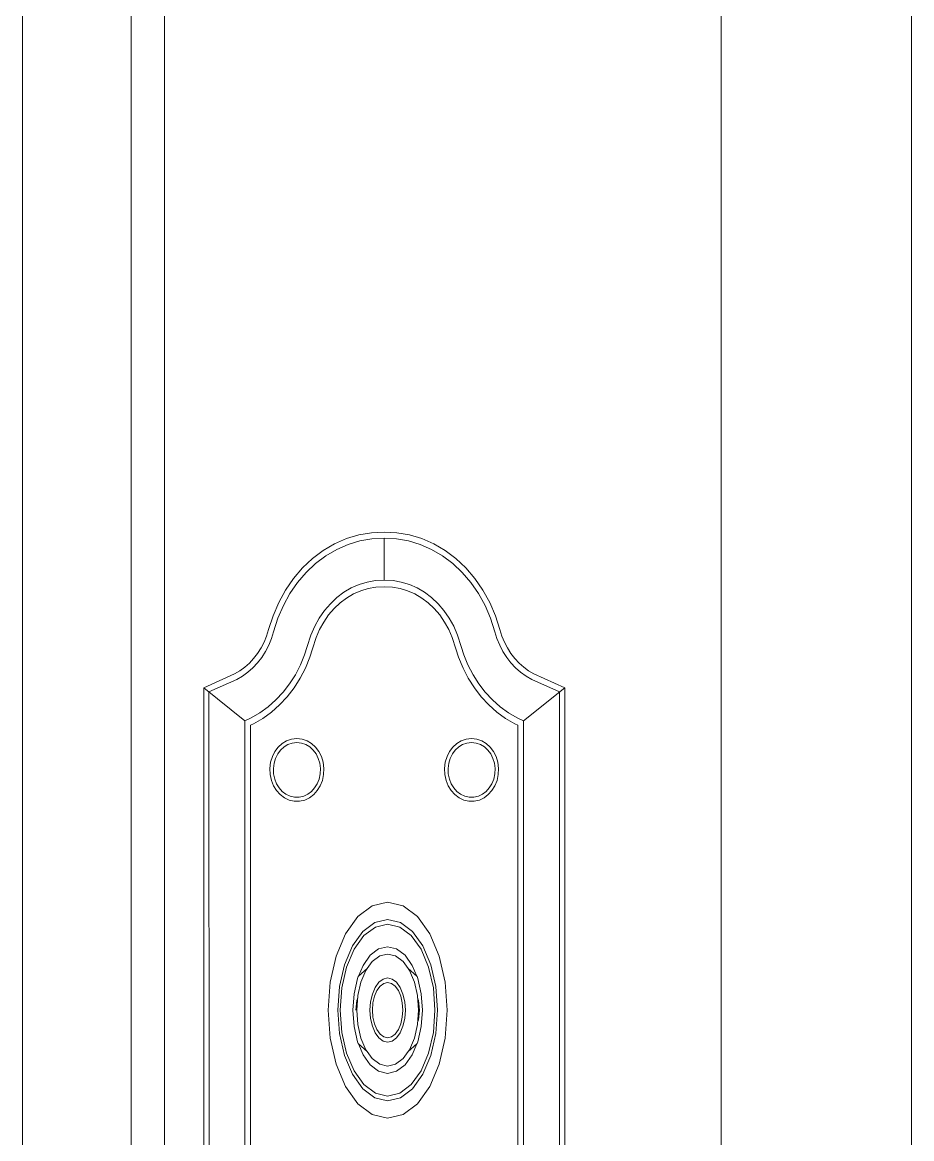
# Model space of a CAD drawing. Header units: inches. Extents: x 141029 to 166402, y -23568 to -18036.
# Drawn here: x 149645.15 to 149650.78, y -22411.06 to -22403.99 of the extents above; entities that cross this region are included whole.
import ezdxf

# ---------------------------------------------------------------- set-up
doc = ezdxf.new("R2010")
doc.units = ezdxf.units.IN
doc.header["$LTSCALE"] = 0.5
doc.header["$MEASUREMENT"] = 0
doc.layers.add('window', color=4, linetype='Continuous', lineweight=13)

msp = doc.modelspace()

# ---------------------------------------------------------------- linework, layer by layer
at = {"layer": 'window'}
for p, q in [((149650.7775, -22452.9851), (149650.7775, -22369.1703)), ((149649.5723, -22452.9851), (149649.5723, -22370.5672)), ((149646.0473, -22452.9851), (149646.0473, -22374.6706)), ((149645.8373, -22374.9151), (149645.8373, -22452.9851)), ((149645.1473, -22452.9851), (149645.1473, -22375.7183)), ((149647.2779, -22407.2313), (149647.3577, -22407.2174)), ((149647.3577, -22407.2174), (149647.4383, -22407.2135)), ((149647.4383, -22407.2135), (149647.519, -22407.2174)), ((149647.519, -22407.2174), (149647.5988, -22407.2313)), ((149647.0523, -22407.3305), (149647.1243, -22407.2882)), ((149647.1243, -22407.2882), (149647.1998, -22407.255)), ((149647.1998, -22407.255), (149647.2779, -22407.2313)), ((149647.21, -22407.2924), (149647.2847, -22407.2698)), ((149647.2847, -22407.2698), (149647.3609, -22407.2565)), ((149647.3609, -22407.2565), (149647.4383, -22407.2527)), ((149647.4383, -22407.2527), (149647.5157, -22407.2565)), ((149647.4383, -22407.2527), (149647.4383, -22407.5182)), ((149647.5157, -22407.2565), (149647.592, -22407.2698)), ((149647.592, -22407.2698), (149647.6666, -22407.2924)), ((149647.5988, -22407.2313), (149647.6768, -22407.255)), ((149647.6768, -22407.255), (149647.7523, -22407.2882)), ((149647.7523, -22407.2882), (149647.8244, -22407.3305)), ((149646.9845, -22407.3816), (149647.0523, -22407.3305)), ((149647.0691, -22407.3646), (149647.1379, -22407.3242)), ((149647.1379, -22407.3242), (149647.21, -22407.2924)), ((149647.6666, -22407.2924), (149647.7387, -22407.3242)), ((149647.7387, -22407.3242), (149647.8076, -22407.3646)), ((149647.8244, -22407.3305), (149647.8921, -22407.3816)), ((149646.9218, -22407.4407), (149646.9845, -22407.3816)), ((149646.9444, -22407.4698), (149647.0043, -22407.4134)), ((149647.0043, -22407.4134), (149647.0691, -22407.3646)), ((149647.8076, -22407.3646), (149647.8723, -22407.4134)), ((149647.8723, -22407.4134), (149647.9322, -22407.4698)), ((149647.8921, -22407.3816), (149647.9548, -22407.4407)), ((149646.8648, -22407.5072), (149646.9218, -22407.4407)), ((149646.89, -22407.5334), (149646.9444, -22407.4698)), ((149647.9322, -22407.4698), (149647.9867, -22407.5334)), ((149647.9548, -22407.4407), (149648.0118, -22407.5072)), ((149646.8143, -22407.5804), (149646.8648, -22407.5072)), ((149646.8416, -22407.6033), (149646.89, -22407.5334)), ((149647.1826, -22407.595), (149647.2298, -22407.5673)), ((149647.2298, -22407.5673), (149647.2792, -22407.5455)), ((149647.2792, -22407.5455), (149647.3304, -22407.53)), ((149647.3376, -22407.5709), (149647.2901, -22407.5853)), ((149647.3304, -22407.53), (149647.3826, -22407.5209)), ((149647.386, -22407.5625), (149647.3376, -22407.5709)), ((149647.3826, -22407.5209), (149647.4383, -22407.5182)), ((149647.4383, -22407.5599), (149647.386, -22407.5625)), ((149647.4383, -22407.5182), (149647.494, -22407.5209)), ((149647.4906, -22407.5625), (149647.4383, -22407.5599)), ((149647.5391, -22407.5709), (149647.4906, -22407.5625)), ((149647.494, -22407.5209), (149647.5463, -22407.53)), ((149647.5865, -22407.5853), (149647.5391, -22407.5709)), ((149647.5463, -22407.53), (149647.5974, -22407.5455)), ((149647.5974, -22407.5455), (149647.6469, -22407.5673)), ((149647.6469, -22407.5673), (149647.694, -22407.595)), ((149647.9867, -22407.5334), (149648.035, -22407.6033)), ((149648.0118, -22407.5072), (149648.0624, -22407.5804)), ((149646.7706, -22407.6594), (149646.8143, -22407.5804)), ((149646.7999, -22407.6788), (149646.8416, -22407.6033)), ((149647.0972, -22407.6671), (149647.1383, -22407.6284)), ((149647.1383, -22407.6284), (149647.1826, -22407.595)), ((149647.2005, -22407.6312), (149647.1593, -22407.6622)), ((149647.2442, -22407.6055), (149647.2005, -22407.6312)), ((149647.2901, -22407.5853), (149647.2442, -22407.6055)), ((149647.6324, -22407.6055), (149647.5865, -22407.5853)), ((149647.6762, -22407.6312), (149647.6324, -22407.6055)), ((149647.7173, -22407.6622), (149647.6762, -22407.6312)), ((149647.694, -22407.595), (149647.7384, -22407.6284)), ((149647.7384, -22407.6284), (149647.7795, -22407.6671)), ((149648.035, -22407.6033), (149648.0767, -22407.6788)), ((149648.0624, -22407.5804), (149648.106, -22407.6594)), ((149646.7345, -22407.7433), (149646.7706, -22407.6594)), ((149646.7654, -22407.7591), (149646.7999, -22407.6788)), ((149647.0267, -22407.7586), (149647.0599, -22407.7107)), ((149647.0599, -22407.7107), (149647.0972, -22407.6671)), ((149647.1212, -22407.6981), (149647.0866, -22407.7385)), ((149647.1593, -22407.6622), (149647.1212, -22407.6981)), ((149647.7555, -22407.6981), (149647.7173, -22407.6622)), ((149647.7901, -22407.7385), (149647.7555, -22407.6981)), ((149647.7795, -22407.6671), (149647.8168, -22407.7107)), ((149647.8168, -22407.7107), (149647.8499, -22407.7586)), ((149648.0767, -22407.6788), (149648.1113, -22407.7591)), ((149648.106, -22407.6594), (149648.1422, -22407.7433)), ((149646.7061, -22407.8313), (149646.7345, -22407.7433)), ((149646.7377, -22407.845), (149646.7654, -22407.7591)), ((149646.9982, -22407.8103), (149647.0267, -22407.7586)), ((149647.0558, -22407.783), (149647.0293, -22407.831)), ((149647.0866, -22407.7385), (149647.0558, -22407.783)), ((149647.8208, -22407.783), (149647.7901, -22407.7385)), ((149647.8473, -22407.831), (149647.8208, -22407.783)), ((149647.8499, -22407.7586), (149647.8785, -22407.8103)), ((149648.1113, -22407.7591), (149648.1389, -22407.845)), ((149648.1422, -22407.7433), (149648.1705, -22407.8313)), ((149646.6934, -22407.8717), (149646.7061, -22407.8313)), ((149646.7245, -22407.8869), (149646.7377, -22407.845)), ((149646.9745, -22407.8653), (149646.9982, -22407.8103)), ((149647.0293, -22407.831), (149647.0074, -22407.882)), ((149647.8693, -22407.882), (149647.8473, -22407.831)), ((149647.8785, -22407.8103), (149647.9022, -22407.8653)), ((149648.1389, -22407.845), (149648.1522, -22407.8869)), ((149648.1705, -22407.8313), (149648.1833, -22407.8717)), ((149646.6584, -22407.9473), (149646.6774, -22407.9104)), ((149646.6774, -22407.9104), (149646.6934, -22407.8717)), ((149646.7071, -22407.9291), (149646.7245, -22407.8869)), ((149646.9513, -22407.9373), (149646.9745, -22407.8653)), ((149647.0074, -22407.882), (149646.9849, -22407.9518)), ((149647.8917, -22407.9518), (149647.8693, -22407.882)), ((149647.9022, -22407.8653), (149647.9253, -22407.9373)), ((149648.1522, -22407.8869), (149648.1695, -22407.9291)), ((149648.1833, -22407.8717), (149648.1992, -22407.9104)), ((149648.1992, -22407.9104), (149648.2182, -22407.9473)), ((149646.6118, -22408.0139), (149646.6365, -22407.9819)), ((149646.6365, -22407.9819), (149646.6584, -22407.9473)), ((149646.6626, -22408.0067), (149646.6865, -22407.9691)), ((149646.6865, -22407.9691), (149646.7071, -22407.9291)), ((149646.9079, -22408.055), (149646.9346, -22407.9902)), ((149646.9346, -22407.9902), (149646.9513, -22407.9373)), ((149646.9849, -22407.9518), (149646.9676, -22408.0065)), ((149647.909, -22408.0065), (149647.8917, -22407.9518)), ((149647.9253, -22407.9373), (149647.9421, -22407.9902)), ((149647.9421, -22407.9902), (149647.9687, -22408.055)), ((149648.1695, -22407.9291), (149648.1902, -22407.9691)), ((149648.1902, -22407.9691), (149648.214, -22408.0067)), ((149648.2182, -22407.9473), (149648.2402, -22407.9819)), ((149648.2402, -22407.9819), (149648.2648, -22408.0139)), ((149646.5554, -22408.0692), (149646.5847, -22408.0431)), ((149646.5847, -22408.0431), (149646.6118, -22408.0139)), ((149646.6064, -22408.0732), (149646.6359, -22408.0415)), ((149646.6359, -22408.0415), (149646.6626, -22408.0067)), ((149646.8762, -22408.1165), (149646.9079, -22408.055)), ((149646.9676, -22408.0065), (149646.9395, -22408.0748)), ((149647.9371, -22408.0748), (149647.909, -22408.0065)), ((149647.9687, -22408.055), (149648.0005, -22408.1165)), ((149648.214, -22408.0067), (149648.2408, -22408.0415)), ((149648.2408, -22408.0415), (149648.2702, -22408.0732)), ((149648.2648, -22408.0139), (149648.2919, -22408.0431)), ((149648.2919, -22408.0431), (149648.3213, -22408.0692)), ((149646.2953, -22408.1992), (149646.491, -22408.1112)), ((149646.491, -22408.1112), (149646.524, -22408.092)), ((149646.5046, -22408.1471), (149646.5405, -22408.1262)), ((149646.524, -22408.092), (149646.5554, -22408.0692)), ((149646.5405, -22408.1262), (149646.5745, -22408.1015)), ((149646.5745, -22408.1015), (149646.6064, -22408.0732)), ((149646.8396, -22408.1742), (149646.8762, -22408.1165)), ((149646.9395, -22408.0748), (149646.906, -22408.1396)), ((149647.9706, -22408.1396), (149647.9371, -22408.0748)), ((149648.0005, -22408.1165), (149648.0371, -22408.1742)), ((149648.2702, -22408.0732), (149648.3021, -22408.1015)), ((149648.3021, -22408.1015), (149648.3361, -22408.1262)), ((149648.3213, -22408.0692), (149648.3526, -22408.092)), ((149648.3361, -22408.1262), (149648.372, -22408.1471)), ((149648.3526, -22408.092), (149648.3857, -22408.1112)), ((149648.3857, -22408.1112), (149648.5813, -22408.1992)), ((149646.2953, -22408.1992), (149646.5568, -22408.4079)), ((149646.2953, -22414.415), (149646.2953, -22408.1992)), ((149646.329, -22408.2261), (149646.5046, -22408.1471)), ((149646.7985, -22408.2277), (149646.8396, -22408.1742)), ((149646.8674, -22408.2005), (149646.8241, -22408.257)), ((149646.906, -22408.1396), (149646.8674, -22408.2005)), ((149648.0092, -22408.2005), (149647.9706, -22408.1396)), ((149648.0526, -22408.257), (149648.0092, -22408.2005)), ((149648.0371, -22408.1742), (149648.0782, -22408.2277)), ((149648.5813, -22408.1992), (149648.3198, -22408.4079)), ((149648.372, -22408.1471), (149648.5476, -22408.2261)), ((149648.5813, -22408.1992), (149648.5813, -22416.4208)), ((149646.3295, -22414.4023), (149646.329, -22408.2261)), ((149646.7042, -22408.3199), (149646.7532, -22408.2764)), ((149646.7532, -22408.2764), (149646.7985, -22408.2277)), ((149646.8241, -22408.257), (149646.7763, -22408.3083)), ((149648.1003, -22408.3083), (149648.0526, -22408.257)), ((149648.0782, -22408.2277), (149648.1234, -22408.2764)), ((149648.1234, -22408.2764), (149648.1724, -22408.3199)), ((149648.5476, -22408.2261), (149648.5476, -22416.3939)), ((149646.6519, -22408.3579), (149646.7042, -22408.3199)), ((149646.7763, -22408.3083), (149646.7246, -22408.3543)), ((149648.152, -22408.3543), (149648.1003, -22408.3083)), ((149648.1724, -22408.3199), (149648.2247, -22408.3579)), ((149646.5568, -22408.4079), (149646.5968, -22408.39)), ((149646.5568, -22414.486), (149646.5568, -22408.4079)), ((149646.5968, -22408.39), (149646.6519, -22408.3579)), ((149646.6695, -22408.3943), (149646.6113, -22408.4282)), ((149646.7246, -22408.3543), (149646.6695, -22408.3943)), ((149648.2072, -22408.3943), (149648.152, -22408.3543)), ((149648.2654, -22408.4282), (149648.2072, -22408.3943)), ((149648.2247, -22408.3579), (149648.2799, -22408.39)), ((149648.2799, -22408.39), (149648.3198, -22408.4079)), ((149648.3198, -22408.4079), (149648.3198, -22416.212)), ((149646.6113, -22408.4282), (149646.5927, -22408.4365)), ((149646.5927, -22408.4365), (149646.5927, -22414.5026)), ((149648.284, -22408.4365), (149648.2654, -22408.4282)), ((149648.284, -22416.1835), (149648.284, -22408.4365)), ((149646.7672, -22408.5755), (149646.7922, -22408.5525)), ((149646.8207, -22408.5352), (149646.7922, -22408.5525)), ((149646.8291, -22408.5591), (149646.8043, -22408.5742)), ((149646.852, -22408.5242), (149646.8207, -22408.5352)), ((149646.8563, -22408.5496), (149646.8291, -22408.5591)), ((149646.8855, -22408.5204), (149646.852, -22408.5242)), ((149646.8855, -22408.5462), (149646.8563, -22408.5496)), ((149646.919, -22408.5242), (149646.8855, -22408.5204)), ((149646.9146, -22408.5496), (149646.8855, -22408.5462)), ((149646.9419, -22408.5591), (149646.9146, -22408.5496)), ((149646.9503, -22408.5352), (149646.919, -22408.5242)), ((149646.9666, -22408.5742), (149646.9419, -22408.5591)), ((149646.9787, -22408.5525), (149646.9503, -22408.5352)), ((149647.0037, -22408.5755), (149646.9787, -22408.5525)), ((149647.8979, -22408.5525), (149647.8729, -22408.5755)), ((149647.9264, -22408.5352), (149647.8979, -22408.5525)), ((149647.9348, -22408.5591), (149647.91, -22408.5742)), ((149647.9577, -22408.5242), (149647.9264, -22408.5352)), ((149647.962, -22408.5496), (149647.9348, -22408.5591)), ((149647.9912, -22408.5204), (149647.9577, -22408.5242)), ((149647.9912, -22408.5462), (149647.962, -22408.5496)), ((149648.0247, -22408.5242), (149647.9912, -22408.5204)), ((149648.0203, -22408.5496), (149647.9912, -22408.5462)), ((149648.0476, -22408.5591), (149648.0203, -22408.5496)), ((149648.056, -22408.5352), (149648.0247, -22408.5242)), ((149648.0723, -22408.5742), (149648.0476, -22408.5591)), ((149648.0844, -22408.5525), (149648.056, -22408.5352)), ((149648.1094, -22408.5755), (149648.0844, -22408.5525)), ((149646.7463, -22408.6035), (149646.7301, -22408.6357)), ((149646.7672, -22408.5755), (149646.7463, -22408.6035)), ((149646.7644, -22408.6186), (149646.7503, -22408.6466)), ((149646.7826, -22408.5942), (149646.7644, -22408.6186)), ((149646.8043, -22408.5742), (149646.7826, -22408.5942)), ((149646.9884, -22408.5942), (149646.9666, -22408.5742)), ((149647.0066, -22408.6186), (149646.9884, -22408.5942)), ((149647.0246, -22408.6035), (149647.0037, -22408.5755)), ((149647.0206, -22408.6466), (149647.0066, -22408.6186)), ((149647.0408, -22408.6357), (149647.0246, -22408.6035)), ((149647.852, -22408.6035), (149647.8358, -22408.6357)), ((149647.8729, -22408.5755), (149647.852, -22408.6035)), ((149647.8701, -22408.6186), (149647.856, -22408.6466)), ((149647.8883, -22408.5942), (149647.8701, -22408.6186)), ((149647.91, -22408.5742), (149647.8883, -22408.5942)), ((149648.0941, -22408.5942), (149648.0723, -22408.5742)), ((149648.1123, -22408.6186), (149648.0941, -22408.5942)), ((149648.1304, -22408.6035), (149648.1094, -22408.5755)), ((149648.1264, -22408.6466), (149648.1123, -22408.6186)), ((149648.1465, -22408.6357), (149648.1304, -22408.6035)), ((149646.7193, -22408.6714), (149646.7144, -22408.7098)), ((149646.7301, -22408.6357), (149646.7193, -22408.6714)), ((149646.7409, -22408.6776), (149646.7367, -22408.7111)), ((149646.7503, -22408.6466), (149646.7409, -22408.6776)), ((149647.0301, -22408.6776), (149647.0206, -22408.6466)), ((149647.0343, -22408.7111), (149647.0301, -22408.6776)), ((149647.0517, -22408.6714), (149647.0408, -22408.6357)), ((149647.0566, -22408.7098), (149647.0517, -22408.6714)), ((149647.825, -22408.6714), (149647.8201, -22408.7098)), ((149647.8358, -22408.6357), (149647.825, -22408.6714)), ((149647.8466, -22408.6776), (149647.8424, -22408.7111)), ((149647.856, -22408.6466), (149647.8466, -22408.6776)), ((149648.1358, -22408.6776), (149648.1264, -22408.6466)), ((149648.14, -22408.7111), (149648.1358, -22408.6776)), ((149648.1574, -22408.6714), (149648.1465, -22408.6357)), ((149648.1623, -22408.7098), (149648.1574, -22408.6714)), ((149646.7144, -22408.7098), (149646.7161, -22408.7492)), ((149646.7161, -22408.7492), (149646.724, -22408.7864)), ((149646.7367, -22408.7111), (149646.7381, -22408.7453)), ((149646.7381, -22408.7453), (149646.745, -22408.7777)), ((149647.026, -22408.7777), (149647.0329, -22408.7453)), ((149647.0329, -22408.7453), (149647.0343, -22408.7111)), ((149647.047, -22408.7864), (149647.0549, -22408.7492)), ((149647.0549, -22408.7492), (149647.0566, -22408.7098)), ((149647.8201, -22408.7098), (149647.8218, -22408.7492)), ((149647.8218, -22408.7492), (149647.8297, -22408.7864)), ((149647.8424, -22408.7111), (149647.8438, -22408.7453)), ((149647.8438, -22408.7453), (149647.8507, -22408.7777)), ((149648.1317, -22408.7777), (149648.1386, -22408.7453)), ((149648.1386, -22408.7453), (149648.14, -22408.7111)), ((149648.1527, -22408.7864), (149648.1606, -22408.7492)), ((149648.1606, -22408.7492), (149648.1623, -22408.7098)), ((149646.724, -22408.7864), (149646.7376, -22408.8204)), ((149646.7376, -22408.8204), (149646.7562, -22408.8506)), ((149646.745, -22408.7777), (149646.7568, -22408.8073)), ((149646.7568, -22408.8073), (149646.773, -22408.8335)), ((149646.773, -22408.8335), (149646.7931, -22408.8558)), ((149646.9779, -22408.8558), (149646.9979, -22408.8335)), ((149646.9979, -22408.8335), (149647.0141, -22408.8073)), ((149647.0141, -22408.8073), (149647.026, -22408.7777)), ((149647.0147, -22408.8506), (149647.0334, -22408.8204)), ((149647.0334, -22408.8204), (149647.047, -22408.7864)), ((149647.8297, -22408.7864), (149647.8433, -22408.8204)), ((149647.8433, -22408.8204), (149647.8619, -22408.8506)), ((149647.8507, -22408.7777), (149647.8625, -22408.8073)), ((149647.8625, -22408.8073), (149647.8787, -22408.8335)), ((149647.8787, -22408.8335), (149647.8988, -22408.8558)), ((149648.0836, -22408.8558), (149648.1037, -22408.8335)), ((149648.1037, -22408.8335), (149648.1199, -22408.8073)), ((149648.1199, -22408.8073), (149648.1317, -22408.7777)), ((149648.1205, -22408.8506), (149648.1391, -22408.8204)), ((149648.1391, -22408.8204), (149648.1527, -22408.7864)), ((149646.7792, -22408.8762), (149646.7562, -22408.8506)), ((149646.7792, -22408.8762), (149646.8061, -22408.8965)), ((149646.7931, -22408.8558), (149646.8164, -22408.8734)), ((149646.8061, -22408.8965), (149646.836, -22408.9107)), ((149646.8164, -22408.8734), (149646.8424, -22408.8858)), ((149646.836, -22408.9107), (149646.8685, -22408.9182)), ((149646.8424, -22408.8858), (149646.8707, -22408.8923)), ((149646.8707, -22408.8923), (149646.9003, -22408.8923)), ((149646.9003, -22408.8923), (149646.9285, -22408.8858)), ((149646.9025, -22408.9182), (149646.9349, -22408.9107)), ((149646.9285, -22408.8858), (149646.9546, -22408.8734)), ((149646.9349, -22408.9107), (149646.9649, -22408.8965)), ((149646.9546, -22408.8734), (149646.9779, -22408.8558)), ((149646.9649, -22408.8965), (149646.9917, -22408.8762)), ((149646.9917, -22408.8762), (149647.0147, -22408.8506)), ((149647.8619, -22408.8506), (149647.885, -22408.8762)), ((149647.885, -22408.8762), (149647.9118, -22408.8965)), ((149647.8988, -22408.8558), (149647.9221, -22408.8734)), ((149647.9118, -22408.8965), (149647.9417, -22408.9107)), ((149647.9221, -22408.8734), (149647.9481, -22408.8858)), ((149647.9417, -22408.9107), (149647.9742, -22408.9182)), ((149647.9481, -22408.8858), (149647.9764, -22408.8923)), ((149647.9764, -22408.8923), (149648.006, -22408.8923)), ((149648.006, -22408.8923), (149648.0342, -22408.8858)), ((149648.0082, -22408.9182), (149648.0407, -22408.9107)), ((149648.0342, -22408.8858), (149648.0603, -22408.8734)), ((149648.0407, -22408.9107), (149648.0706, -22408.8965)), ((149648.0603, -22408.8734), (149648.0836, -22408.8558)), ((149648.0706, -22408.8965), (149648.0974, -22408.8762)), ((149648.0974, -22408.8762), (149648.1205, -22408.8506)), ((149646.8685, -22408.9182), (149646.9025, -22408.9182)), ((149647.9742, -22408.9182), (149648.0082, -22408.9182)), ((149647.272, -22409.6482), (149647.3627, -22409.5799)), ((149647.3627, -22409.5799), (149647.4601, -22409.5565)), ((149647.4601, -22409.5565), (149647.5574, -22409.5799)), ((149647.5574, -22409.5799), (149647.6482, -22409.6482)), ((149647.1941, -22409.757), (149647.272, -22409.6482)), ((149647.3021, -22409.743), (149647.3783, -22409.6856)), ((149647.3783, -22409.6856), (149647.4601, -22409.666)), ((149647.4601, -22409.666), (149647.5419, -22409.6856)), ((149647.5419, -22409.6856), (149647.6181, -22409.743)), ((149647.6482, -22409.6482), (149647.7261, -22409.757)), ((149647.1343, -22409.8987), (149647.1941, -22409.757)), ((149647.2366, -22409.8344), (149647.3021, -22409.743)), ((149647.3103, -22409.7689), (149647.3825, -22409.7145)), ((149647.3825, -22409.7145), (149647.4601, -22409.6959)), ((149647.4601, -22409.6959), (149647.5376, -22409.7145)), ((149647.5376, -22409.7145), (149647.6098, -22409.7689)), ((149647.6181, -22409.743), (149647.6835, -22409.8344)), ((149647.7261, -22409.757), (149647.7859, -22409.8987)), ((149647.1864, -22409.9534), (149647.2366, -22409.8344)), ((149647.2483, -22409.8555), (149647.3103, -22409.7689)), ((149647.6098, -22409.7689), (149647.6719, -22409.8555)), ((149647.6835, -22409.8344), (149647.7337, -22409.9534)), ((149647.0967, -22410.0637), (149647.1343, -22409.8987)), ((149647.2006, -22409.9684), (149647.2483, -22409.8555)), ((149647.3043, -22409.9575), (149647.3499, -22409.8938)), ((149647.3499, -22409.8938), (149647.4031, -22409.8538)), ((149647.3625, -22409.9333), (149647.4096, -22409.8979)), ((149647.4031, -22409.8538), (149647.4601, -22409.8402)), ((149647.4096, -22409.8979), (149647.4601, -22409.8858)), ((149647.4601, -22409.8402), (149647.5171, -22409.8538)), ((149647.4601, -22409.8858), (149647.5106, -22409.8979)), ((149647.5106, -22409.8979), (149647.5577, -22409.9333)), ((149647.5171, -22409.8538), (149647.5702, -22409.8938)), ((149647.5702, -22409.8938), (149647.6158, -22409.9575)), ((149647.6719, -22409.8555), (149647.7195, -22409.9684)), ((149647.7859, -22409.8987), (149647.8234, -22410.0637)), ((149647.1548, -22410.092), (149647.1864, -22409.9534)), ((149647.1707, -22410.0998), (149647.2006, -22409.9684)), ((149647.2759, -22410.0263), (149647.3043, -22409.9575)), ((149647.3298, -22409.9781), (149647.3625, -22409.9333)), ((149647.5577, -22409.9333), (149647.5903, -22409.9781)), ((149647.6158, -22409.9575), (149647.6442, -22410.0263)), ((149647.7195, -22409.9684), (149647.7494, -22410.0998)), ((149647.7337, -22409.9534), (149647.7653, -22410.092)), ((149647.2473, -22410.1371), (149647.2693, -22410.0405)), ((149647.2693, -22410.0405), (149647.2743, -22410.0287)), ((149647.2759, -22410.0263), (149647.2743, -22410.0287)), ((149647.3298, -22409.9781), (149647.2759, -22410.0263)), ((149647.291, -22410.0633), (149647.322, -22409.9897)), ((149647.322, -22409.9897), (149647.3298, -22409.9781)), ((149647.4041, -22410.0644), (149647.4311, -22410.0441)), ((149647.4311, -22410.0441), (149647.4601, -22410.0371)), ((149647.4601, -22410.0371), (149647.4891, -22410.0441)), ((149647.4891, -22410.0441), (149647.5161, -22410.0644)), ((149647.6442, -22410.0263), (149647.5903, -22409.9781)), ((149647.5903, -22409.9781), (149647.5981, -22409.9897)), ((149647.5981, -22409.9897), (149647.6291, -22410.0633)), ((149647.6459, -22410.0287), (149647.6442, -22410.0263)), ((149647.6459, -22410.0287), (149647.6508, -22410.0405)), ((149647.6508, -22410.0405), (149647.6728, -22410.1371)), ((149647.0839, -22410.2408), (149647.0967, -22410.0637)), ((149647.1441, -22410.2408), (149647.1548, -22410.092)), ((149647.1605, -22410.2408), (149647.1707, -22410.0998)), ((149647.2715, -22410.1489), (149647.291, -22410.0633)), ((149647.3631, -22410.139), (149647.3809, -22410.0968)), ((149647.3768, -22410.1533), (149647.3921, -22410.1171)), ((149647.3809, -22410.0968), (149647.4041, -22410.0644)), ((149647.3921, -22410.1171), (149647.412, -22410.0893)), ((149647.412, -22410.0893), (149647.4352, -22410.0719)), ((149647.4352, -22410.0719), (149647.4601, -22410.0659)), ((149647.4601, -22410.0659), (149647.485, -22410.0719)), ((149647.485, -22410.0719), (149647.5081, -22410.0893)), ((149647.5081, -22410.0893), (149647.5281, -22410.1171)), ((149647.5161, -22410.0644), (149647.5393, -22410.0968)), ((149647.5281, -22410.1171), (149647.5433, -22410.1533)), ((149647.5393, -22410.0968), (149647.557, -22410.139)), ((149647.6291, -22410.0633), (149647.6486, -22410.1489)), ((149647.7494, -22410.0998), (149647.7596, -22410.2408)), ((149647.7653, -22410.092), (149647.7761, -22410.2408)), ((149647.8234, -22410.0637), (149647.8363, -22410.2408)), ((149647.2398, -22410.2408), (149647.2473, -22410.1371)), ((149647.2576, -22410.2406), (149647.2645, -22410.1796)), ((149647.2645, -22410.1796), (149647.2705, -22410.1627)), ((149647.2649, -22410.2408), (149647.2715, -22410.1489)), ((149647.3481, -22410.2408), (149647.3519, -22410.1881)), ((149647.3519, -22410.1881), (149647.3631, -22410.139)), ((149647.3672, -22410.1955), (149647.3768, -22410.1533)), ((149647.5433, -22410.1533), (149647.5529, -22410.1955)), ((149647.557, -22410.139), (149647.5682, -22410.1881)), ((149647.5682, -22410.1881), (149647.5721, -22410.2408)), ((149647.6486, -22410.1489), (149647.6553, -22410.2408)), ((149647.6496, -22410.1627), (149647.6556, -22410.1796)), ((149647.6556, -22410.1796), (149647.6625, -22410.2406)), ((149647.6728, -22410.1371), (149647.6803, -22410.2408)), ((149647.0967, -22410.4179), (149647.0839, -22410.2408)), ((149647.1548, -22410.3896), (149647.1441, -22410.2408)), ((149647.1707, -22410.3818), (149647.1605, -22410.2408)), ((149647.2473, -22410.3445), (149647.2398, -22410.2408)), ((149647.2715, -22410.3327), (149647.2649, -22410.2408)), ((149647.3519, -22410.2935), (149647.3481, -22410.2408)), ((149647.3639, -22410.2408), (149647.3672, -22410.1955)), ((149647.3672, -22410.2861), (149647.3639, -22410.2408)), ((149647.5529, -22410.1955), (149647.5562, -22410.2408)), ((149647.5562, -22410.2408), (149647.5529, -22410.2861)), ((149647.5721, -22410.2408), (149647.5682, -22410.2935)), ((149647.6553, -22410.2408), (149647.6486, -22410.3327)), ((149647.6625, -22410.2406), (149647.6556, -22410.3016)), ((149647.6803, -22410.2408), (149647.6728, -22410.3445)), ((149647.7596, -22410.2408), (149647.7494, -22410.3818)), ((149647.7761, -22410.2408), (149647.7653, -22410.3896)), ((149647.8363, -22410.2408), (149647.8234, -22410.4179)), ((149647.3631, -22410.3426), (149647.3519, -22410.2935)), ((149647.3768, -22410.3282), (149647.3672, -22410.2861)), ((149647.3921, -22410.3645), (149647.3768, -22410.3282)), ((149647.5433, -22410.3282), (149647.5281, -22410.3645)), ((149647.5529, -22410.2861), (149647.5433, -22410.3282)), ((149647.5682, -22410.2935), (149647.557, -22410.3426)), ((149647.6556, -22410.3016), (149647.6496, -22410.3185)), ((149647.1864, -22410.5282), (149647.1548, -22410.3896)), ((149647.2006, -22410.5132), (149647.1707, -22410.3818)), ((149647.2693, -22410.4411), (149647.2473, -22410.3445)), ((149647.291, -22410.4183), (149647.2715, -22410.3327)), ((149647.3809, -22410.3848), (149647.3631, -22410.3426)), ((149647.4041, -22410.4172), (149647.3809, -22410.3848)), ((149647.412, -22410.3923), (149647.3921, -22410.3645)), ((149647.4352, -22410.4097), (149647.412, -22410.3923)), ((149647.5081, -22410.3923), (149647.485, -22410.4097)), ((149647.5281, -22410.3645), (149647.5081, -22410.3923)), ((149647.5393, -22410.3848), (149647.5161, -22410.4172)), ((149647.557, -22410.3426), (149647.5393, -22410.3848)), ((149647.6486, -22410.3327), (149647.6291, -22410.4183)), ((149647.6728, -22410.3445), (149647.6508, -22410.4411)), ((149647.7494, -22410.3818), (149647.7195, -22410.5132)), ((149647.7653, -22410.3896), (149647.7337, -22410.5282)), ((149647.1343, -22410.5829), (149647.0967, -22410.4179)), ((149647.2739, -22410.452), (149647.2693, -22410.4411)), ((149647.2739, -22410.452), (149647.2759, -22410.455)), ((149647.2759, -22410.455), (149647.3298, -22410.5032)), ((149647.3043, -22410.5241), (149647.2759, -22410.455)), ((149647.322, -22410.4918), (149647.291, -22410.4183)), ((149647.4311, -22410.4375), (149647.4041, -22410.4172)), ((149647.4601, -22410.4445), (149647.4311, -22410.4375)), ((149647.4601, -22410.4157), (149647.4352, -22410.4097)), ((149647.485, -22410.4097), (149647.4601, -22410.4157)), ((149647.4891, -22410.4375), (149647.4601, -22410.4445)), ((149647.5161, -22410.4172), (149647.4891, -22410.4375)), ((149647.5903, -22410.5032), (149647.6442, -22410.455)), ((149647.6291, -22410.4183), (149647.5981, -22410.4918)), ((149647.6442, -22410.455), (149647.6158, -22410.5241)), ((149647.6442, -22410.455), (149647.6462, -22410.452)), ((149647.6508, -22410.4411), (149647.6462, -22410.452)), ((149647.8234, -22410.4179), (149647.7859, -22410.5829)), ((149647.2366, -22410.6472), (149647.1864, -22410.5282)), ((149647.2483, -22410.6261), (149647.2006, -22410.5132)), ((149647.3499, -22410.5877), (149647.3043, -22410.5241)), ((149647.3298, -22410.5032), (149647.322, -22410.4918)), ((149647.3625, -22410.5483), (149647.3298, -22410.5032)), ((149647.5903, -22410.5032), (149647.5577, -22410.5483)), ((149647.6158, -22410.5241), (149647.5702, -22410.5877)), ((149647.5981, -22410.4918), (149647.5903, -22410.5032)), ((149647.7195, -22410.5132), (149647.6719, -22410.6261)), ((149647.7337, -22410.5282), (149647.6835, -22410.6472)), ((149647.1941, -22410.7246), (149647.1343, -22410.5829)), ((149647.4031, -22410.6278), (149647.3499, -22410.5877)), ((149647.4096, -22410.5837), (149647.3625, -22410.5483)), ((149647.4601, -22410.5958), (149647.4096, -22410.5837)), ((149647.5106, -22410.5837), (149647.4601, -22410.5958)), ((149647.5577, -22410.5483), (149647.5106, -22410.5837)), ((149647.5702, -22410.5877), (149647.5171, -22410.6278)), ((149647.7859, -22410.5829), (149647.7261, -22410.7246)), ((149647.3021, -22410.7386), (149647.2366, -22410.6472)), ((149647.3103, -22410.7127), (149647.2483, -22410.6261)), ((149647.4601, -22410.6414), (149647.4031, -22410.6278)), ((149647.5171, -22410.6278), (149647.4601, -22410.6414)), ((149647.6719, -22410.6261), (149647.6098, -22410.7127)), ((149647.6835, -22410.6472), (149647.6181, -22410.7386)), ((149647.272, -22410.8334), (149647.1941, -22410.7246)), ((149647.3783, -22410.796), (149647.3021, -22410.7386)), ((149647.3825, -22410.7671), (149647.3103, -22410.7127)), ((149647.6098, -22410.7127), (149647.5376, -22410.7671)), ((149647.6181, -22410.7386), (149647.5419, -22410.796)), ((149647.7261, -22410.7246), (149647.6482, -22410.8334)), ((149647.4601, -22410.8156), (149647.3783, -22410.796)), ((149647.4601, -22410.7857), (149647.3825, -22410.7671)), ((149647.5376, -22410.7671), (149647.4601, -22410.7857)), ((149647.5419, -22410.796), (149647.4601, -22410.8156)), ((149647.3627, -22410.9017), (149647.272, -22410.8334)), ((149647.6482, -22410.8334), (149647.5574, -22410.9017)), ((149647.4601, -22410.925), (149647.3627, -22410.9017)), ((149647.5574, -22410.9017), (149647.4601, -22410.925))]:
    msp.add_line(p, q, dxfattribs=at)

doc.saveas('drawing.dxf')
